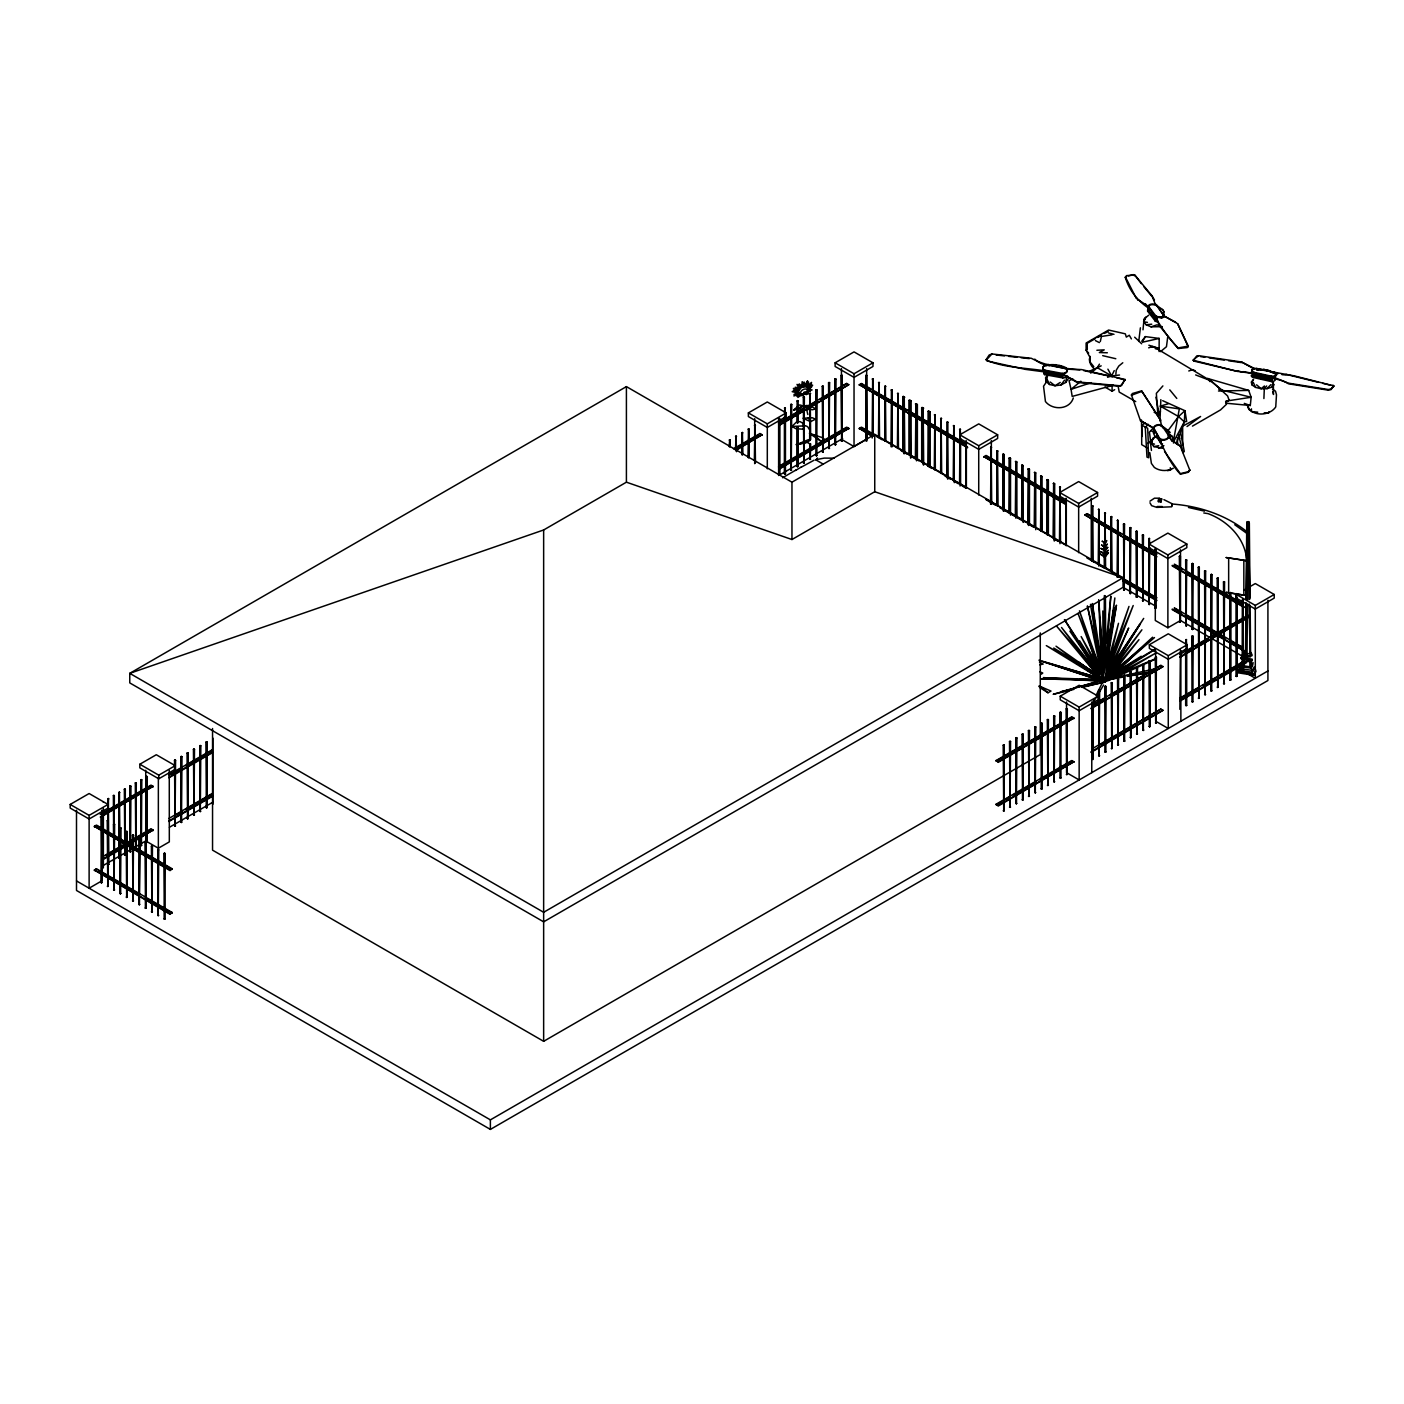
<?xml version="1.0" encoding="UTF-8"?>
<svg xmlns="http://www.w3.org/2000/svg" width="1404" height="1404" viewBox="0 0 1404 1404"><rect width="100%" height="100%" fill="white"/><g stroke="black" fill="none" stroke-linecap="round" stroke-linejoin="round"><path stroke-width="1.5" d="M1105.211 663.776L1105.352 597.262L1103.263 672.183M1247.507 604.071L1246.998 657.37L1252.035 655.686M1247.524 599.719L1247.191 521.955L1248.296 521.586L1249.332 523.095L1250.069 598.876M1247.033 596.612L1247.612 521.639M1103.825 672.147L1104.351 595.559M1104.562 567.111L1103.895 542.313M1246.226 603.492L1245.787 653.369L1244.506 656.265L1246.998 657.37M1246.261 599.157L1247.191 521.955M1250.139 605.37L1250.595 653L1247.384 654.088L1245.524 652.228L1246.015 602.562M1246.05 598.244L1246.787 522.692L1248.402 522.165L1249.858 597.051M1159.95 421.007L1160.862 399.631M1103.649 680.94L1041.013 678.764L1070.954 679.203M1104.685 681.379L1103.369 681.554L1105.65 681.765M1161.143 318.182A4.686 2.369 5.6 0 0 1163.74 315.953L1163.986 311.758L1162.477 309.477L1156.703 305.581L1159.529 308.16M1159.09 351.579L1159.195 338.434L1145.383 336.609L1141.803 341.137M1176.394 443.769L1184.344 421.832L1184.941 410.705L1162.688 400.684M1251.912 372.622A4.686 2.246 3.5 0 0 1253.035 373.429L1237.398 371.376L1193.786 361.039L1193.312 359.915L1198.437 355.668L1241.54 361.986L1254.878 368.69M1193.786 361.039L1193.312 359.915M1193.277 360.547L1196.682 356.037M1198.437 355.668L1196.647 356.686M1237.398 371.376L1193.821 360.407M1253.052 368.339L1241.54 361.986M1242.856 372.271L1237.433 370.744M1250.982 372.973L1242.891 371.639M1275.411 378.413A6.441 3.071 3.5 0 1 1271.884 381.712L1252.789 377.395L1253.07 372.78M1251.473 408.862L1251.297 411.565L1257.773 412.179M1253.737 377.606L1254.053 372.358A4.545 2.176 3.5 0 1 1251.964 369.743A4.545 2.176 3.5 0 1 1256.633 368.427L1274.13 372.148A4.633 2.211 3.5 0 1 1276.236 374.991A4.633 2.211 3.5 0 1 1270.795 376.079L1254.053 372.358M1258.107 370.024L1256.562 369.691L1256.633 368.427M1275.639 374.429A6.441 3.071 3.5 0 0 1275.043 373.639L1268.005 370.024L1256.598 369.059L1294.014 375.816L1333.8 385.872L1331.027 389.61L1328.324 390.172L1288.468 383.801C1277.728 376.834 1264.162 379.466 1254.018 372.99A4.545 2.176 3.5 0 1 1251.736 370.849A4.545 2.176 3.5 0 1 1254.597 369.112M1278.061 373.622L1275.043 373.639L1263.688 369.164M1263.793 377.149L1259.616 375.535M1263.898 398.56L1264.425 385.995L1261.143 388.75L1255.65 387.399L1252.035 384.959L1251.262 382.081L1253.561 379.554M1269.76 379.852L1269.918 377.237L1272.112 377.729A6.441 3.071 3.5 0 0 1274.709 376.781M1270.795 376.079L1288.503 383.169L1328.359 389.54L1331.062 388.961L1333.8 385.872M1271.884 381.712L1272.164 377.097L1263.828 376.518M1274.13 372.148L1274.095 372.78A4.633 2.211 3.5 0 1 1276.183 375.64A4.633 2.211 3.5 0 1 1270.76 376.728L1251.017 372.323M1256.598 384.836L1261.143 388.75L1267.057 388.662L1271.796 387.153L1273.34 381.748L1273.498 394.489L1272.744 391.611M1318.619 382.344L1285.994 374.359M1333.028 385.152L1333.765 386.504M1103.948 680.87L1104.386 681.835L1103.684 680.8M1106.756 653.86L1110.81 596.138L1106.141 643.05M1104.176 681.624L1102.772 681.08L1112.6 665.303L1105.036 681.238M1105.615 676.903L1108.195 645.138L1103.193 678.834M1105.299 680.905L1105.422 681.73M801.351 394.103L796.946 396.454L799.315 393.559L793.365 390.277L798.701 390.137L795.278 387.241L800.28 388.188L799.209 383.924L802.667 386.784L804.088 382.028L805.212 386.275L808.616 382.081L807.247 386.837L811.582 384.064L808.213 388.294L811.652 386.96L807.862 390.259L807.247 386.837L802.667 386.784L800.28 388.188L798.332 392.102L793.98 394.471L799.315 393.559L801.351 394.103L801.193 395.7L806.282 392.207L810.266 391.312L807.862 390.259L806.352 394.629L803.895 393.611M1046.12 381.59L1048.016 374.131L1045.559 377.799L1046.12 381.59L1049.578 384.503L1055.001 385.749L1060.915 384.994L1065.759 382.432L1068.216 378.764M1154.527 318.585L1154.772 316.005L1155.404 316.813L1148.648 311.495L1148.858 308.389C1137.749 300.772 1129.641 291.207 1125.324 277.536L1126.745 275.605L1134.783 275.061L1151.929 295.735L1155.492 304.65M1126.745 275.605L1125.324 277.536M1128.325 275.974L1133.326 274.587M1141.329 283.626L1134.783 275.061M1136.257 298.315L1125.376 276.904M1137.924 300.175L1136.327 297.701M1138.749 341.435L1140.399 327.799M1142.996 329.817L1143.944 320.147L1145.682 317.146M1145.383 304.457L1137.977 299.543M1163.74 315.953L1157.142 305.493A4.633 2.334 5.6 0 0 1151.333 304.106A4.633 2.334 5.6 0 0 1148.753 306.721C1157.563 320.849 1165.706 335.661 1178.167 347.911L1188.258 346.121L1177.64 323.71L1164.478 316.251L1155.562 304.019M1154.474 299.947L1151.929 295.735M1150.473 313.724L1147.998 306.598L1147.559 311.126L1155.404 321.218A4.686 2.369 5.6 0 0 1157.001 321.867M1155.018 320.726L1155.527 315.567L1148.753 306.721M1155.404 321.218L1155.861 316.707M1157.142 305.493L1157.071 306.107A4.633 2.334 5.6 0 0 1151.28 304.738A4.633 2.334 5.6 0 0 1148.7 307.353L1145.436 303.843M1188.258 346.121L1187.328 347.578L1178.096 348.543L1159.125 325.412L1156.685 317.778M1162.477 309.477L1163.986 311.758M1175.622 322.148L1164.478 316.251M1167.707 337.048L1166.461 346.718L1160.546 351.632M1177.64 323.71L1188.205 346.753M1115.864 374.078L1116.25 370.2L1118.777 366.058L1122.796 362.758M1154.141 412.232L1157.809 414.355L1156.352 393.348L1162.898 385.907M1225.657 403.176L1250.297 405.51L1251.139 397.262L1248.7 390.4L1207.668 378.466L1210.072 381.66M1105.071 681.607L1106.44 680.958M1107.107 665.443L1114.864 597.928L1106.843 654.106M1107.072 660.617L1107.896 654.282M1108.458 650.052L1109.002 645.822M1109.564 641.593L1110.108 637.363M1110.669 633.151L1113.986 607.792L1108.107 643.558M1172.112 504.001L1171.901 505.633L1172.112 504.001C1199.332 506.124 1226.341 514.935 1247.7 532.327M1252.035 384.959L1252.737 380.133M1079.5 679.325L1100.894 679.641L1043.365 677.658L1103.369 681.203M1106.721 666.496L1116.461 605.142L1105.632 664.215M816.022 460.003L817.444 458.02M1106.37 654.071L1107.054 649.859M1065.759 382.432L1066.689 376.956M1101.912 681.677L1102.789 682.063M1154.895 436.609L1152.193 439.627L1151.473 443.366L1153.79 446.56L1162.459 448.297M1173.446 443.05L1174.165 439.294L1171.849 436.1L1168.128 434.24M1173.516 440.645L1179.307 408.897L1160.318 406.125L1168.128 403.808M1100.297 341.576L1101.438 336.469L1111.986 334.819M1106.247 674.85L1118.497 623.306L1106.615 666.619M1090.153 356.353L1089.364 359.301A8.354 4.826 60 0 0 1095.26 369.515M1090.136 357.213L1090.136 362.109L1093.804 366.672M1268.988 411.723L1268.549 413.232L1264.232 412.811M1160.424 411.249L1159.3 415.163L1155.948 397.227M1153.105 437.995L1151.473 443.366L1154.509 444.138M1106.984 673.639L1128.991 606.423L1107.423 666.742M1247.349 532.397L1246.682 534.362L1247.349 532.169M1107.212 673.604L1133.204 605.528L1111.055 658.827M1247.278 522.341L1246.928 523.271L1248.718 523.552L1248.84 521.832M1105.632 680.642L1104.193 680.273M1113.53 663.881L1128.676 628.009L1108.353 671.498M1158.37 500.105L1159.107 498.525L1161.687 498.911L1160.95 502.035L1158.37 501.632L1158.37 500.105L1160.95 500.508L1161.687 498.911M1158.37 501.632L1159.107 500.035M1172.182 505.545L1171.603 506.809L1156.843 507.388L1151.613 505.668L1149.964 502.772M1241.031 657.423L1252.122 659.143L1252.122 660.319L1241.031 658.599L1243.997 651.017L1172.252 609.652M1243.997 652.193L1241.031 658.599L1252.122 660.319M1255.825 671.516L1254.07 675.306L1237.661 672.762L1242.049 661.846L1242.049 663.285M1237.661 672.762L1240.294 667.076M1243.611 661.582L1240.364 670.428L1252.508 672.305L1254.141 668.795M1253.228 662.758L1251.631 666.163L1251.631 661.108M1252.824 664.812L1251.262 668.181L1252.508 672.305M1254.141 666.953L1252.508 670.463L1240.364 668.585L1242.522 666.83L1251.262 668.181L1251.262 660.722M1254.07 675.306L1255.825 670.077M1107.581 377.272L1111.635 375.939L1114.232 370.621M1096.226 695.138L1103.544 680.308M1073.305 397.981C1069.672 409.863 1052.544 410.6 1045.436 401.526L1043.541 386.24L1046.664 381.607M1174.113 440.751L1184.344 421.832L1186.661 421.463L1184.941 410.705L1178.518 416.549L1167.04 431.993M1047.384 372.464L1046.612 373.833L1046.366 371.551M1142.347 341.944L1145.383 336.609M1103.597 685.047L1092.996 702.772L1092.839 759.599L1093.365 700.298M793.734 409.95L799.367 404.984L801.157 405.194L801.456 407.476L800.157 408.845L793.734 409.95L802.263 406.335M1090.697 373.078L1097.261 367.655L1099.437 364.145M1105.457 681.607L1104.72 681.151M1115.531 663.32L1139.925 624.324L1108.16 671.674M1110.687 671.042L1143.698 618.392L1106.826 673.446M791.926 426.465L796.682 421.797L800.104 421.639L802.842 423.218L803.878 427.518L802.456 429.168L795.752 428.641L791.926 426.465L804.562 425.886M986.222 359.512L986.959 360.407C1015.987 372.306 1050.28 364.97 1076.921 381.853L1119.637 385.749L1121.41 385.047L1125.043 379.466L1081.606 369.585C1064.32 368.883 1046.682 366.321 1031.343 358.301L991.908 353.966L989.153 355.036L986.222 359.512L987.012 360.951L1025.411 369.375L1058.809 373.815M1055.685 373.973L1061.898 375.114L1061.126 376.483L1060.88 374.201L1064.092 374.78L1076.991 382.414L1119.69 386.293L1121.463 385.609L1125.043 379.466M986.292 360.056L991.908 353.966M1107.089 554.106L1108.458 552.72L1104.93 557.283M1105.738 542.137L1106.773 540.575L1105.123 543.015M1105.422 679.922L1141.926 629.799L1106.861 675.078M810.003 436.381L811.319 434.591L813.425 434.661L821.393 441.558L824.218 440.961L824.815 439.61L822.656 437.75L809.424 433.362L821.393 441.558M1060.915 384.994L1064.513 380.186M1106.071 545.717L1105.299 547.384M1104.93 550.947L1106.51 548.841M1106.931 551.842L1105.615 554.668M1113.688 671.919L1138.977 639.662L1110.862 672.797M1141.68 391.435L1131.448 395.279L1132.308 393.541L1141.61 390.874L1160.546 420.129L1141.61 390.874M1164.548 451.491L1180.29 473.657L1188.381 471.674L1189.82 469.849L1188.468 472.235L1180.378 474.219C1166.355 459.073 1162.652 444.138 1153.246 427.693L1140.557 420.621L1153.333 428.255L1154.825 432.502L1154.281 431.607M1104.439 681.572L1102.631 681.537M1264.495 388.697L1266.689 385.96M1143.944 320.147L1145.488 318.287L1143.646 321.832L1146.155 324.745L1151.017 326.834L1162.336 326.676M1271.796 387.153L1274.095 384.626M1267.057 388.662L1270.883 384.626M801.157 467.216L814.109 460.196M1107.493 680.975L1152.631 637.205L1109.16 676.798M1226.534 404.212L1220.532 409.915L1192.47 426.114M808.406 409.196L806.896 410.582L807.844 414.513M1152.193 439.627L1154.562 437.434M1148.437 424.359L1145.26 427.272L1146.98 457.107L1148.665 457.774L1148.033 443.278L1150.596 441.365L1148.033 443.278M1180.22 430.449L1184.292 451.474L1183.028 452.632L1178.465 434.52M1149.964 501.175L1154.457 498.192L1159.511 498.192M795.577 470.445L801.508 466.865M1080.869 381.204L1071.041 389.329L1072.182 396.419L1113.425 385.258M1106.036 677.325L1154.492 637.556L1112.003 674.675L1154.702 649.315M1148.7 315.18L1144.172 318.866L1143.646 321.832L1147.437 322.358M808.177 409.371L811.67 406.598L815.899 408.95L812.091 409.792L803.702 406.177L806.879 405.44L811.67 406.598M1250.35 651.86L1252.035 654.562L1250.122 656.001L1244.506 655.141L1244.102 653.334L1245.524 652.228M1041.312 674.183L1042.786 673.042L1039.89 671.814M1247.823 522.586L1248.946 522.218M1244.102 653.334L1246.015 651.895L1246.015 653.018M1225.85 402.474L1229.062 400.052L1227.587 395.946L1211.792 381.484L1155.211 347.701L1152.684 346.49L1148.665 347.823M1187.029 426.535L1200.595 416.497L1183.361 425.798M1106.054 680.484L1141.241 656.23L1106.949 677.693M1107.423 679.554L1154.825 649.525M1060.231 382.45L1055.001 385.749L1050.21 382.011M1103.298 681.361L1104 680.729M1114.864 677.184L1155.668 653.176L1110.213 677.904M626.412 386.609L129.765 673.341L129.765 682.906L543.646 921.849L1123.06 587.328L1123.06 577.764L874.745 434.398L791.961 482.186L626.412 386.609L626.412 482.186L543.646 529.975L129.765 673.341L543.646 912.284L1123.06 577.764L874.745 491.733L791.961 539.522L626.412 482.186M70.2 804.439L89.119 793.523L108.038 804.439L89.119 815.373L70.2 804.439L70.2 808.09L89.119 819.006L108.038 808.09M139.838 764.232L156.3 754.738L175.219 765.654L175.219 769.304L158.757 778.799L139.838 767.883L139.838 764.232L158.757 775.166L175.219 765.654M748.367 412.899L767.304 401.983L786.222 412.899L786.222 416.549L767.304 427.465L748.367 416.549L748.367 412.899L767.304 423.832L786.222 412.899M835.117 362.811L854.036 351.895L872.972 362.811L872.972 366.462L854.036 377.378L835.117 366.462L835.117 362.811L854.036 373.745L872.972 362.811M102.843 801.666L103.369 801.982M107.88 820.62L108.336 798.507L108.863 864.355L107.88 864.32L108.863 864.355M113.373 795.594L114.356 795.647L113.9 861.459L113.373 795.594L114.356 795.647M118.849 857.984L119.831 858.019L118.849 857.984L119.322 792.172L120.393 893.804L120.919 827.956L119.866 827.956L120.919 827.956M124.342 789.259L125.325 789.311L124.868 855.124L124.342 789.259L125.325 789.311M129.835 786.1L130.818 786.135L130.361 851.947L129.835 786.1L130.818 786.135M135.31 782.923L136.293 782.976L135.837 848.788L135.31 782.923L136.293 782.976M140.804 779.764L141.786 779.799L141.33 845.612L140.804 779.764L141.786 779.799M146.297 776.587L147.28 776.64L146.823 842.453L146.297 776.587L147.28 776.64M174.517 760.301L175.57 760.301L175.044 826.149L174.517 760.301L175.57 760.301M180.835 756.651L181.888 756.651L181.362 822.498L180.835 756.651L181.888 756.651M187.136 753.018L188.189 753.018L187.662 818.865L187.136 753.018L188.189 753.018M193.436 749.367L194.489 749.367L193.963 815.215L193.436 749.367L194.489 749.367M199.754 745.735L200.807 745.735L200.281 811.582L199.754 745.735L200.807 745.735M206.055 742.084L207.108 742.084L206.581 807.932L206.055 742.084L207.108 742.084M212.899 804.299L212.899 738.135M729.185 446.612L729.711 439.75L730.238 446.612M735.503 449.526L736.029 436.117L736.556 451.719M741.803 454.633L742.33 432.467L742.856 454.633M748.104 457.546L748.63 428.834L749.157 457.546M754.422 460.459L754.948 425.184L755.475 462.636M784.397 412.548L784.924 407.88L785.45 412.548M790.715 404.545L791.751 404.545L791.224 470.393L790.715 404.545L791.751 404.545M797.016 422.744L797.542 400.596L798.069 422.744M803.316 397.262L804.369 397.262L803.843 463.109L803.316 397.262L804.369 397.262M809.634 439.505L810.161 393.313L810.687 439.505M815.935 389.979L816.988 389.979L816.461 455.826L815.935 389.979L816.988 389.979M822.235 386.328L823.288 386.328L822.762 452.193L822.235 386.328L823.288 386.328M828.553 382.695L829.606 382.695L829.08 448.543L828.553 382.695L829.606 382.695M834.853 379.045L835.906 379.045L835.38 444.91L834.853 379.045L835.906 379.045M841.171 375.412L842.224 375.412L841.698 441.26L841.171 375.412L842.224 375.412M108.863 798.806L107.88 798.771M119.831 792.47L118.849 792.435M730.238 440.066L729.185 440.066M736.556 436.416L735.503 436.416M742.856 432.783L741.803 432.783M749.157 429.133L748.104 429.133M755.475 425.5L754.422 425.5M785.45 408.178L784.397 408.178M798.069 400.895L797.016 400.895M810.687 393.611L809.634 393.611M100.193 814.443L151 785.117L153.089 786.328L100.421 817.339M168.691 774.885L212.215 749.771M733.45 448.824L759.933 433.538L762.039 434.749L735.556 450.649M778.571 422.779L846.682 383.45L848.788 384.661L778.781 425.693M102.071 813.951L151 785.713L153.089 786.924M170.586 774.411L181.941 767.848M185.714 765.671L212.215 750.368M735.345 448.35L758.037 435.24M778.571 423.394L803.158 409.196M806.949 407.002L816.408 401.544M820.199 399.35L846.682 383.45M100.421 816.742L153.089 786.328M168.901 777.202L212.425 752.07M735.556 450.052L762.039 434.749M778.781 425.096L848.788 384.661M168.901 777.798L212.425 752.684M865.864 440.961L866.391 375.114L866.917 440.961M102.001 817.04L100.948 817.04L101.474 882.888L102.001 817.04L101.474 882.888M866.917 375.412L865.864 375.412M94.384 826.289L96.472 825.078L172.165 868.778L170.059 870.603L94.384 826.289L170.059 869.989L172.165 868.778M967.584 447.788L859.301 384.661L861.407 383.45L965.899 443.787M94.384 826.903L96.472 825.692L143.787 853M859.301 385.275L861.407 384.064L870.866 389.522M107.248 820.673L108.301 820.673L107.248 820.673L107.775 886.521L108.336 798.507M872.182 438.048L872.709 378.747L873.235 435.854M873.235 379.045L872.182 379.045M113.566 824.323L114.619 824.323L114.093 890.171L113.566 824.323L114.619 824.323M878.483 437.311L879.009 382.397L879.536 437.311M879.536 382.695L878.483 382.695M884.783 440.961L885.31 386.03L885.836 440.961M885.836 386.328L884.783 386.328M126.184 831.607L127.237 831.607L126.711 897.454L126.184 831.607L127.237 831.607M891.101 446.788L891.628 389.68L892.154 446.788M892.154 389.979L891.101 389.979M132.485 835.24L133.538 835.24L133.011 901.087L132.485 835.24L133.538 835.24M897.402 448.245L897.928 393.313L898.455 448.245M898.455 393.611L897.402 393.611M103.966 855.966L151 828.799L153.089 830.027L130.519 843.664M168.691 818.585L212.215 793.471M778.571 466.479L846.682 427.149L848.788 428.36L778.781 469.392M105.844 855.475L130.291 841.365M134.064 839.188L151 829.413L153.089 830.624M176.255 814.829L181.941 811.547M185.714 809.371L212.215 794.067M778.571 467.093L822.095 441.962M825.868 439.785L846.682 427.764L848.788 428.975M902.772 451.333L903.298 396.419L903.825 453.527M102.299 859.353L153.089 830.027M168.901 820.901L212.425 795.77M778.781 468.796L848.788 428.36M903.825 396.718L902.772 396.718M102.299 859.95L126.764 845.84M168.901 821.498L212.425 796.384M903.72 451.877L904.246 396.963L904.773 451.877M139.838 838.89L138.785 838.89L139.312 904.738L139.838 838.89L139.312 904.738M904.773 397.262L903.72 397.262M94.384 869.989L96.472 868.778L172.165 912.477L170.059 914.302L94.384 869.989L170.059 913.688L172.165 912.477M872.551 436.626L859.301 428.36L861.407 427.149L965.899 487.486M94.384 870.603L96.472 868.778M103.054 865.584L146.683 840.399M169.428 827.272L213.057 802.088M780.08 474.71L842.663 438.575M859.301 428.975L861.407 427.764L870.866 433.222M909.072 400.351L910.125 400.351L909.072 400.351L909.072 454.984M145.103 842.523L146.156 842.523L145.63 908.37L145.103 842.523L146.156 842.523M910.02 455.528L910.547 400.596L911.073 457.704M113.373 861.143L114.356 861.196M124.342 854.808L125.325 854.861M129.835 851.649L130.818 851.684M140.804 845.313L141.786 845.348M146.297 842.137L147.28 842.172M174.517 825.85L175.57 825.85M180.835 822.2L181.888 822.2M187.136 818.567L188.189 818.567M193.436 814.917L194.489 814.917M199.754 811.284L200.807 811.284M206.055 807.633L207.108 807.633M784.397 416.918L784.397 473.727L785.45 473.727L785.45 416.918M790.715 470.094L791.751 470.094M797.016 427.114L797.016 466.444L798.069 466.444L798.069 427.114M803.316 462.811L804.369 462.811M798.964 443.629L808.002 439.838L810.266 439.505L809.827 440.505C804.246 444.805 783.309 446.209 807.318 442.4L809.704 443.822C810.161 464.145 810.126 464.338 810.687 443.875M815.935 455.528L816.988 455.528M822.235 451.877L823.288 451.877M828.553 448.245L829.606 448.245M834.853 444.594L835.906 444.594M841.171 440.961L842.224 440.961M911.073 400.895L910.02 400.895M103.369 867.532L102.387 867.479L103.369 867.532L103.369 808.528M784.397 473.727L785.45 473.727M797.016 466.444L798.069 466.444M809.634 459.161L810.687 459.161M915.39 458.617L915.917 403.703L916.443 460.81M916.443 404.001L915.39 404.001M151.404 846.173L152.457 846.173L151.93 912.021L151.404 846.173L152.457 846.173M917.374 404.545L916.321 404.545L917.374 404.545L917.374 459.161M145.735 770.252L145.735 840.943L158.354 848.227L169.322 841.891L169.27 770.498M841.435 439.294L854.036 446.577L866.654 439.294L866.654 368.603M921.691 407.634L922.744 407.634L921.691 407.634L921.691 462.267M100.948 882.589L102.001 882.589M157.722 849.806L158.757 849.806L158.248 915.654L157.722 849.806L158.757 849.806M922.639 462.811L923.165 407.88L923.692 464.987M923.692 408.178L922.639 408.178M928.009 465.9L928.535 410.986L928.939 466.444M929.062 411.284L928.009 411.284M107.248 886.222L108.301 886.222M164.022 853.457L165.075 853.457L164.549 919.304L164.022 853.457L165.075 853.457M929.992 411.828L928.939 411.828L929.992 411.828L929.992 466.444M934.309 469.55L934.836 414.619L935.362 469.55M935.362 414.917L934.309 414.917M113.566 889.873L114.619 889.873M940.61 473.183L941.136 418.269L941.663 473.183M941.663 418.567L940.61 418.567M119.866 893.506L120.919 893.506M934.994 428.36L937.082 427.764M946.928 476.833L947.454 421.902L947.981 479.01M947.981 422.2L946.928 422.2M126.184 897.156L127.237 897.156M1086.907 343.471L1087.293 349.017L1086.907 343.471L1095.611 338.452M1100.841 335.416L1097.366 337.434L1101.227 335.644M1104.334 333.415L1108.212 331.625M953.228 480.466L953.755 425.552L954.281 482.66M954.281 425.851L953.228 425.851M132.485 900.789L133.538 900.789M959.546 484.117L960.073 429.185L960.582 433.854M960.582 429.484L959.546 429.484M138.785 904.439L139.838 904.439M959.809 434.801L978.728 423.885L997.647 434.801L997.647 438.452L978.728 449.368L959.809 438.452L959.809 434.801L978.728 445.735L997.647 434.801M145.103 908.072L146.156 908.072M151.404 911.722L152.457 911.722M157.722 915.355L158.757 915.355M164.022 919.006L165.075 919.006M990.557 504.212L991.084 447.086L991.61 504.212M991.61 447.402L990.557 447.402M1065.618 504.387L983.976 456.651L986.082 455.44L1065.829 501.474M983.976 457.265L986.082 456.037L1065.829 502.088M996.858 505.668L997.384 450.737L997.911 505.668M997.911 451.035L996.858 451.035M1002.702 509.038L1003.228 454.106L1004.211 454.685L1004.211 509.301M1104.913 387.03L1112.091 391.19L1114.671 389.698M1004.211 454.685L1002.702 454.422M1009.02 512.688L1009.546 457.757L1010.529 458.318L1010.529 515.128M1009.476 458.318L1010.002 513.25M1010.529 458.318L1009.02 458.055M1015.32 516.321L1015.847 461.389L1016.829 461.969L1016.829 516.584M1015.776 461.969L1016.373 516.321M1016.829 461.969L1015.32 461.705M1021.638 519.971L1022.147 465.04L1023.13 465.601L1023.13 522.411M1022.094 465.601L1022.621 520.533M1023.13 465.601L1021.638 465.338M1027.939 523.604L1028.465 468.673L1029.448 469.252L1029.448 523.867M1029.448 469.252L1027.939 468.989M1034.239 527.237L1034.766 472.323L1035.748 472.885L1035.748 529.694M1034.766 472.323L1035.222 527.816M1035.748 472.885L1034.239 472.621M1040.557 530.887L1041.084 475.956L1042.066 476.535L1042.066 531.151M1041.013 476.535L1041.54 531.449M1042.066 476.535L1040.557 476.272M1046.857 534.52L1047.384 479.606L1048.367 480.168L1048.367 534.801M1147.331 447.911L1141.698 444.664L1141.698 425.166L1145.383 423.025M1047.91 479.905L1047.314 534.801L1047.384 479.606M1048.367 480.168L1046.857 479.905M1053.158 538.171L1053.684 483.239L1054.667 483.818L1054.667 540.628M1054.667 483.818L1053.158 483.555M1059.476 541.804L1060.002 486.89L1060.529 541.804M1060.529 487.188L1059.476 487.188M1059.739 492.506L1078.658 481.572L1097.577 492.506L1097.577 496.138L1078.658 507.072L1059.739 496.138L1059.739 492.506L1078.658 503.422L1097.577 492.506M1091.943 560.547L1092.47 505.633L1092.996 560.547M1092.996 505.931L1091.943 505.931M1156.738 557.002L1084.836 514.882L1086.942 513.671L1156.949 554.089M1098.244 564.197L1098.77 509.266L1099.297 564.197M1099.297 509.564L1098.244 509.564M1104.544 567.83L1105.071 512.916L1105.597 567.83M1105.597 513.215L1104.544 513.215M1110.862 571.481L1111.389 516.549L1111.915 571.481M1111.915 516.847L1110.862 516.847M1117.163 577.307L1117.689 520.2L1118.216 577.307M1118.216 520.498L1117.163 520.498M1123.481 524.131L1124.534 524.131L1124.007 589.996L1123.481 524.131L1124.534 524.131M1129.781 527.781L1130.834 527.781L1130.308 593.629L1129.781 527.781L1130.834 527.781M1136.082 531.414L1137.135 531.414L1136.608 597.279L1136.082 531.414L1137.135 531.414M1142.4 535.064L1143.453 535.064L1142.926 600.912L1142.4 535.064L1143.453 535.064M1149.753 547.437L1149.227 604.562L1149.227 538.399L1149.753 543.067M1149.753 538.697L1148.7 538.697M1148.963 544.015L1167.882 533.099L1186.819 544.015L1186.819 547.665L1167.882 558.581L1148.963 547.665L1148.963 544.015L1167.882 554.931L1186.819 544.015M1179.342 556.388L1180.395 556.388L1179.869 622.253L1179.342 556.388L1180.395 556.388M1123.481 589.68L1124.534 589.68M1185.66 560.038L1186.713 560.038L1186.187 625.886L1185.66 560.038L1186.713 560.038M1129.781 593.33L1130.834 593.33M1191.961 563.671L1193.014 563.671L1192.487 629.536L1191.961 563.671L1193.014 563.671M1136.082 596.963L1137.135 596.963M1198.261 567.321L1199.314 567.321L1198.788 698.42L1198.261 567.321L1199.314 567.321M1142.4 600.614L1143.453 600.614M1204.579 570.954L1205.632 570.954L1205.106 694.769L1204.579 570.954L1205.632 570.954M1148.7 604.246L1149.753 604.246M1210.88 574.605L1211.933 574.605L1211.406 691.137L1210.88 574.605L1211.933 574.605M1155.018 548.894L1155.018 607.897L1156.071 607.897L1156.071 548.894M1156.071 607.897L1155.018 607.897M1217.198 578.237L1218.251 578.237L1217.724 687.486L1217.198 578.237L1218.251 578.237M1223.498 581.888L1224.551 581.888L1224.025 683.853L1223.498 581.888L1224.551 581.888M1155.545 548.595L1155.281 620.48L1167.882 627.763L1180.501 620.48L1180.501 549.806M1179.342 621.937L1180.395 621.937M1060.231 696.173L1079.149 685.257L1098.086 696.173L1098.086 699.824L1079.149 710.74L1060.231 699.824L1060.231 696.173L1079.149 707.107L1098.086 696.173M1149.332 644.734L1168.268 633.801L1187.187 644.734L1187.187 648.367L1168.268 659.301L1149.332 648.367L1149.332 644.734L1168.268 655.65L1187.187 644.734M1243.944 590.119L1255.299 583.555L1274.218 594.489L1274.218 598.122L1255.299 609.055L1236.38 598.122L1236.38 594.489L1255.299 605.405L1274.218 594.489M1185.66 625.587L1186.713 625.587M1191.961 629.22L1193.014 629.22M1003.211 745.191L1004.264 745.191L1003.737 811.038L1003.211 745.191L1004.264 745.191M1009.511 741.54L1010.564 741.54L1010.038 807.388L1009.511 741.54L1010.564 741.54M1015.812 737.907L1016.865 737.907L1016.338 803.755L1015.812 737.907L1016.865 737.907M1022.13 734.257L1023.183 734.257L1022.656 800.104L1022.13 734.257L1023.183 734.257M1028.43 730.624L1029.483 730.624L1028.956 796.472L1028.43 730.624L1029.483 730.624M1034.748 726.974L1035.783 726.974L1035.274 792.821L1034.748 726.974L1035.783 726.974M1041.048 723.341L1042.101 723.341L1041.575 789.188L1041.048 723.341L1042.101 723.341M1047.349 719.69L1048.402 719.69L1047.875 785.538L1047.349 719.69L1048.402 719.69M1053.667 716.058L1054.72 716.058L1054.193 781.905L1053.667 716.058L1054.72 716.058M1059.967 712.407L1061.02 712.407L1060.494 778.255L1059.967 712.407L1061.02 712.407M1066.285 708.774L1067.321 708.774L1066.812 774.622L1066.285 708.774L1067.321 708.774M1098.612 690.101L1099.665 690.101L1099.139 755.949L1098.612 690.101L1099.665 690.101M1104.93 686.451L1105.983 686.451L1105.457 752.316L1104.93 686.451L1105.983 686.451M1111.231 682.818L1112.284 682.818L1111.757 748.665L1111.231 682.818L1112.284 682.818M1117.531 679.167L1118.584 679.167L1118.058 745.033L1117.531 679.167L1118.584 679.167M1123.849 675.535L1124.902 675.535L1124.376 741.382L1123.849 675.535L1124.902 675.535M1130.15 671.884L1131.203 671.884L1130.676 737.749L1130.15 671.884L1131.203 671.884M1136.468 668.251L1137.521 668.251L1136.994 734.099L1136.468 668.251L1137.521 668.251M1142.768 664.601L1143.821 664.601L1143.295 730.466L1142.768 664.601L1143.821 664.601M1149.069 660.968L1150.122 660.968L1149.595 726.816L1149.069 660.968L1150.122 660.968M1155.387 657.318L1156.44 657.318L1155.913 723.183L1155.387 657.318L1156.44 657.318M1185.66 644.225L1186.187 639.54L1186.713 644.225M1191.961 636.205L1193.014 636.205L1192.487 702.053L1191.961 636.205L1193.014 636.205M1205.106 628.623L1205.632 628.922M1242.944 606.774L1243.47 672.621M1186.713 639.855L1185.66 639.855M996.103 760.512L1071.796 716.812L1073.902 718.023L998.209 762.337L996.103 760.512L998.209 761.723L1073.902 718.023M1092.786 704.703L1160.897 665.373L1163.003 666.584L1091.101 708.704M1179.816 654.439L1247.945 615.11M996.103 761.108L1020.708 746.91M1024.499 744.734L1052.877 728.343M1056.65 726.166L1064.232 721.796M1068.005 719.603L1071.796 717.426L1073.902 718.637M1094.681 704.211L1106.036 697.648M1109.809 695.471L1160.897 665.373M1187.38 650.684L1191.171 648.49M1194.962 646.314L1208.195 638.662M1211.985 636.486L1244.155 617.9M1091.101 708.09L1163.003 666.584M1180.027 656.756L1250.034 616.338L1180.027 657.353M212.548 728.518L212.548 850.157L543.646 1041.312L1040.276 754.58L1040.276 632.941M996.103 804.211L1071.796 760.512L1073.902 761.723L998.209 806.036L996.103 804.211L998.209 805.422L1073.902 761.723M1092.786 748.402L1160.897 709.073L1163.003 710.284L1091.101 752.404M1179.816 698.139L1244.155 661.003M996.103 804.808L1001.789 801.544M1005.562 799.35L1009.353 797.174M1013.144 794.98L1020.708 790.61M1024.499 788.434L1035.836 781.87M1039.627 779.694L1071.796 761.108L1073.902 762.337M1100.35 744.629L1160.897 709.073M1179.816 698.753L1198.735 687.82M1202.526 685.643L1215.776 677.992M1219.549 675.815L1244.155 661.6M1091.101 751.789L1163.003 710.284M1180.027 700.456L1248.156 661.126M1180.027 701.052L1246.261 662.828M1003.211 810.74L1004.264 810.74M1009.511 807.089L1010.564 807.089M1015.812 803.457L1016.865 803.457M1022.13 799.806L1023.183 799.806M1028.43 796.173L1029.483 796.173M1034.748 792.523L1035.783 792.523M1041.048 788.89L1042.101 788.89M1047.349 785.24L1048.402 785.24M1053.667 781.607L1054.72 781.607M1059.967 777.956L1061.02 777.956M1066.285 774.324L1067.321 774.324M1098.612 755.65L1099.665 755.65M1104.93 752L1105.983 752M1111.231 748.367L1112.284 748.367M1117.531 744.717L1118.584 744.717M1123.849 741.084L1124.902 741.084M1130.15 737.433L1131.203 737.433M1136.468 733.801L1137.521 733.801M1142.768 730.15L1143.821 730.15M1149.069 726.517L1150.122 726.517M1155.387 722.867L1156.44 722.867M1185.66 648.595L1185.66 705.405L1186.713 705.405L1186.713 648.595M1191.961 701.754L1193.014 701.754M1198.261 698.121L1199.314 698.121M1204.579 694.471L1205.632 694.471M1210.88 690.838L1211.933 690.838M1217.198 687.188L1218.251 687.188M1223.498 683.555L1224.551 683.555M1229.799 594.261L1229.799 679.905L1230.852 679.905L1230.852 594.261M1236.117 593.541L1236.117 676.272L1237.17 676.272L1237.17 597.911M1179.869 709.336L1180.395 650.052M1185.66 705.405L1186.713 705.405M1229.799 679.905L1230.852 679.905M1236.117 676.272L1237.17 676.272M76.5 880.922L490.382 1119.865L1267.917 670.954M76.5 810.231L76.5 890.469L490.382 1129.413L1267.917 680.519L1267.917 600.263M782.572 477.729L796.086 469.971M1225.604 401.913L1229.062 400.052M1158.528 448.367L1163.898 445.647M1089.732 371.13L1101.175 365.847M1072.814 378.94L1069.058 380.677L1071.041 389.329L1091.329 382.625M1108.563 680.536L1156.369 658.722M1173.305 468.234C1167.408 471.463 1159.897 471.323 1154.334 467.444L1151.403 463.425L1149.806 452.667M1109.844 678.044L1156.212 658.406M810.547 421.691L815.496 419.129L812.196 417.725L803.053 418.252L810.547 421.691L808.3 417.918M1151.017 326.834L1156.966 324.833L1160.546 326.061M1188.767 370.972L1192.786 369.638L1195.313 370.849M1098.314 681.431L1053.176 694.313L1074.06 689.329M1103.983 680.361L1105.229 680.396M1102.193 680.273L1060.546 691.891L1073.376 688.995M1082.414 687.328L1103.298 682.344L1081.922 687.047M1142.663 342.172L1159.195 338.434M1106.019 679.518L1155.176 668.831M1039.609 687.433L1047.981 692.769L1050.999 691.066L1039.013 685.959M1103.983 680.536L1116.636 678.15M1127.201 676.149L1152.508 671.393M1102.842 681.431L1103.948 681.309M1167.444 470.656L1170.638 470.077L1170.287 467.69M1153.79 446.56L1158.704 445.717M1106.036 680.027L1123.112 677.097M1127.377 676.359L1148.718 672.692M1225.867 401.123L1251.139 397.262L1218.812 389.364M1097.261 367.655L1111.635 375.939L1119.514 375.026M1146.155 324.745L1151.736 324.201M1155.369 348.789L1159.23 348.455L1148.876 345.226M1067.514 375.903A4.686 3.019 -6.4 0 1 1062.775 377.922L1044.541 374.605L1044.102 370.586L1050.982 373.85L1062.337 373.92A4.545 2.913 -6.4 0 0 1066.671 372.271A4.545 2.913 -6.4 0 0 1066.619 369.147M1043.611 370.13A6.441 4.142 -6.4 0 0 1044.155 371.147L1051.052 374.394L1062.389 374.482A4.686 3.019 -6.4 0 0 1064.302 374.236M1218.496 391.014L1248.7 390.4M1102.86 680.993L1103.491 681.431M1096.875 350.263L1104.211 349.859L1099.35 352.544L1107.352 352.773M1039.802 664.829L1043.154 664.074L1039.434 662.021M1048.612 364.549L1048.683 365.093A4.633 2.966 -6.4 0 0 1043.172 367.146A4.633 2.966 -6.4 0 0 1045.085 370.779L1045.032 370.217A4.633 2.966 -6.4 0 1 1043.119 366.602A4.633 2.966 -6.4 0 1 1048.612 364.549C1082.186 373.604 1057.861 361.793 1047.366 365.303A6.441 4.142 -6.4 0 0 1045.892 365.97M1034.783 359.126C1039.592 364.25 1049.508 366.9 1055.597 364.619M1264.249 379.062L1262.617 379.08A3.177 1.527 3.5 0 1 1260.108 378.045M1157.247 506.528L1162.301 506.546M1067.233 370.024A4.686 3.019 -6.4 0 0 1066.18 369.059L1079.869 369.919M834.081 458.178L824.236 458.108L815.636 459.74L822.937 463.952M1256.562 369.691L1263.635 369.814M1113.986 334.327L1108.633 332.994M1039.118 686.644L1040.978 686.714L1047.981 692.769M1281.975 374.64L1285.941 375.008M996.12 354.984L1004.422 355.896M1008.581 356.353L1016.882 357.265M1021.041 357.722L1029.343 358.617M1200.56 356.616L1204.86 357.248M1209.177 357.88L1224.253 360.091M1228.57 360.723L1241.505 362.618M1203.79 512.969L1208.089 513.636A53.194 41.962 24.9 0 1 1246.454 558.178M1237.661 671.323L1254.07 673.867M1045.032 370.217L1062.266 373.376A4.545 2.913 -6.4 0 0 1067.04 371.095A4.545 2.913 -6.4 0 0 1065.109 367.778M1044.418 373.429L1062.652 376.746M1047.366 365.303L1049.543 365.742M1171.884 441.014L1173.762 441.418L1172.147 439.592L1174.165 439.294L1170.462 434.889M1083.712 370.586L1112.354 376.763M1116.443 377.641L1125.095 380.01M1270.515 378.904L1256.106 375.658L1255.351 376.605L1255.509 373.973L1253.983 373.639L1259.581 376.167M1253.825 376.254L1271.954 380.361M1188.468 507.476L1204.474 511.126M1102.702 355.651L1115.811 358.722M1151.526 346.63L1159.23 348.455M1322.726 383.327L1330.939 385.293M1095.524 676.921L1042.189 661.407L1094.892 678.781M1099.455 678.009L1038.942 660.178L1098.911 680.01M1176.921 437.346L1179.834 438.223M1133.256 275.202L1134.73 275.675M1244.277 403.369L1250.297 405.51M1168.69 434.907L1171.849 436.1M1195.646 374.938L1208.774 379.975M1152.702 428.694L1149.437 432.116L1150.596 441.365M1163.916 499.648L1172.077 503.72M1095.418 340.61L1099.367 342.611M1065.232 368.883L1059.757 365.514M1160.424 425.763A4.686 2.896 -8.4 0 1 1161.986 426.307L1161.143 424.534L1171.498 439.908L1180.22 446.016L1189.908 470.41M1169.111 436.907L1171.568 440.47L1180.22 446.016M1095.085 673.323L1046.296 645.612L1095.892 676.061M1160.318 406.125L1178.518 416.549L1184.344 421.832M1135.748 401.614L1119.216 392.067L1118.093 386.082M1141.698 425.166L1147.682 428.255L1148.349 443.418M1151.087 430.572L1154.843 432.748M1174.358 564.127L1242.47 603.457M874.639 391.716L907.247 410.53M910.599 412.46L965.899 444.384M1109.651 527.377L1086.942 513.671M1113.442 529.571L1121.006 533.941M1124.797 536.117L1155.071 553.597M1174.358 564.741L1181.922 569.111M1185.713 571.288L1242.47 604.071M859.301 384.661L967.584 447.192M983.976 456.651L1065.618 503.79M1084.836 514.882L1156.738 556.405M1172.252 565.356L1244.155 606.861M1172.252 565.952L1244.155 607.476M986.082 499.14L995.541 504.598M999.332 506.791L1065.829 545.173M1156.949 597.788L1086.942 557.967M1174.358 607.827L1242.47 647.156M876.535 436.504L882.221 439.785M901.14 450.702L907.247 454.229M910.599 456.16L918.602 460.775M928.062 466.233L931.835 468.427M945.085 476.079L950.754 479.343M954.544 481.537L958.335 483.713M962.109 485.907L965.899 488.083M986.082 499.736L995.541 505.212M999.613 507.546L1024.2 521.761M1027.71 523.78L1033.66 527.22M1054.211 539.066L1058.265 541.418M1090.732 560.161L1094.506 562.337M1098.297 564.531L1103.983 567.813M1115.32 574.359L1121.006 577.641M1124.797 579.817L1155.071 597.297M1174.358 608.441L1181.922 612.811M1185.713 614.987L1215.987 632.467M1219.76 634.661L1225.446 637.942M1231.115 641.207L1242.47 647.77M859.301 428.36L872.551 436.012M1122.691 580.431L1156.738 600.087M1172.252 609.055L1244.155 650.561M1122.691 581.045L1156.738 600.701M1123.674 587.679L1155.931 606.3M1180.606 620.55L1243.242 656.703M1246.296 673.042L1255.299 678.237L1255.299 605.405M762.039 435.363L759.933 433.538M147.578 855.176L172.165 869.374M98.368 870.48L138.101 893.418M147.578 898.876L172.165 913.074M1095.453 673.218L1053.737 648.051L1095.857 675.745M1150.525 313.092L1155.474 316.198A4.545 2.281 5.6 0 0 1160.81 317.55A4.545 2.281 5.6 0 0 1163.811 315.338M1154.702 431.59A4.686 2.896 -8.4 0 0 1154.457 432.801L1153.772 428.132A4.545 2.79 -8.4 0 1 1156.931 424.921A4.545 2.79 -8.4 0 1 1162.179 425.728L1162.336 426.869C1177.307 438.961 1167.093 428.887 1162.266 426.307A4.545 2.79 -8.4 0 0 1157.001 425.5A4.545 2.79 -8.4 0 0 1153.86 428.694L1153.456 433.134L1154.895 436.258L1160.424 440.136A6.441 3.966 -8.4 0 0 1162.038 440.347M1272.48 389.136L1275.516 391.19L1276.482 394.822L1275.745 406.914C1269.883 415.847 1253.474 416.742 1247.91 407.335M1103.684 679.29L1078.219 661.723L1103.983 681.958M1103.193 546.156L1104.755 547.262M1102.596 549.455L1104.755 550.965M1102.035 552.597L1104.755 554.51M1101.578 555.071L1104.755 557.3M1097.998 675.675L1056.001 646.173L1102.491 681.203M1234.748 524.745L1247.121 533.59M1207.668 378.466L1222.779 390.681M1134.66 337.188L1141.68 343.787M1099.192 674.499L1056.475 626.008L1103.439 682.607M1131.378 338.908L1129.29 335.258L1126.324 337.1L1125.341 333.836L1108.598 330.045L1086.117 343.032L1086.117 350.14L1088.679 353.194M1143.962 286.82L1151.877 296.367M1169.778 389.873L1176.798 398.438M1096.471 671.112L1061.547 627.483L1102.614 682.607M1147.682 309.81L1155.159 319.392M1156.615 318.41L1155.79 317.322A4.686 2.369 5.6 0 0 1157.387 317.971M1100.157 672.183L1069.883 631.151L1094.506 667.462M1163.161 315.145L1164.407 316.865M1064.548 619.638L1098.612 671.867M1162.336 426.869L1162.916 427.764M1104 679.045L1079.606 640.786L1100.999 677.957M1064.495 619.673L1101.859 680.308M1153.772 428.132L1159.985 438.978A4.633 2.843 -8.4 0 0 1165.706 439.733A4.633 2.843 -8.4 0 0 1168.461 436.1L1168.374 435.538A4.633 2.843 -8.4 0 1 1165.636 439.171A4.633 2.843 -8.4 0 1 1159.915 438.417M1156.896 435.96L1160.775 442.471M1156.633 436.416L1160.95 443.664A6.441 3.966 -8.4 0 0 1162.565 443.892M1100.122 669.743L1081.168 636.574L1097.524 668.743M1107.896 369.147L1111.635 375.939M1086.117 350.14L1089.381 356.318M1047.156 379.449L1049.578 384.503M1253.403 382.678L1255.65 387.399M1104.72 543.032L1105.141 567.198M1104.439 679.167L1078.026 613.513L1100.403 673.551M1131.378 394.717L1140.627 421.182M1099.156 672.025L1079.448 610.81L1100.35 669.287L1087.38 605.914L1097.752 649.841M1098.718 654.018L1100.666 662.39M1244.102 654.457L1244.506 656.265M1248.525 522.534L1249.104 599.596M1103.684 672.551L1094.242 624.85L1102.245 676.763M1103.105 672.551L1090.504 604.334L1100.718 668.322M1148.648 311.495L1147.946 307.23A6.441 3.247 5.6 0 1 1148.823 306.546M1100.367 655.317L1092.365 603.527L1097.665 646.911M1161.389 441.312L1159.651 438.82L1159.985 441.154M1160.95 443.664L1160.336 439.557L1154.895 436.258M1160.459 419.568L1161.231 425.114M1177.149 439.206L1177.851 444.752M1150.28 441.225L1151.438 450.473M1099.279 659.915L1100.367 668.602M1062.266 373.376L1062.775 377.922M1168.672 431.783L1169.199 437.469M1098.753 600.07L1103.842 669.532M1102.473 655.861L1099.701 617.356L1100.929 653.878M1098.63 600.105L1101.456 661.196M1105.176 665.689L1102.824 610.968L1103.298 672.692M1142.031 436.504L1141.417 419.901M1105.334 595.717L1105.825 665.9M1249.121 603.948L1250.122 657.125M1243.839 560.722L1243.839 595.103M1242.944 599.666L1242.944 672.92M1242.68 600.263L1242.522 666.83M1242.417 599.368L1242.417 672.621M1236.643 593.839L1236.643 676.57M1230.325 592.383L1230.325 680.203M1228.658 558.371L1228.658 592.751M1224.025 581.589L1224.025 683.853M1217.724 577.939L1217.724 687.486M1211.406 574.306L1211.406 691.137M1205.106 570.656L1205.106 694.769M1198.788 567.023L1198.788 698.42M1192.487 563.373L1192.487 629.536M1192.487 635.907L1192.487 702.053M1186.187 559.74L1186.187 625.886M1186.187 639.54L1186.187 705.703M1182.659 427.518L1182.659 444.857M1180.869 650.508L1180.869 721.2M1179.869 556.089L1179.869 622.253M1168.268 655.65L1168.268 728.483L1155.65 721.2L1155.65 650.508M1167.882 554.931L1167.882 627.763M1160.95 500.508L1160.95 502.035M1155.913 657.019L1155.913 723.183M1149.595 660.67L1149.595 726.816M1149.227 538.399L1149.227 544.963M1149.227 547.753L1149.227 604.562M1143.295 664.303L1143.295 730.466M1142.926 534.766L1142.926 600.912M1136.994 667.953L1136.994 734.099M1136.608 531.116L1136.608 597.279M1130.676 671.586L1130.676 737.749M1130.308 527.483L1130.308 593.629M1124.376 675.236L1124.376 741.382M1124.007 523.832L1124.007 589.996M1118.058 678.869L1118.058 745.033M1117.689 520.2L1117.689 577.009M1112.091 386.591L1112.091 391.19M1111.757 682.519L1111.757 748.665M1111.389 516.549L1111.389 571.779M1105.457 686.152L1105.457 752.316M1105.071 512.916L1105.071 568.146M1099.139 689.803L1099.139 755.949M1098.77 509.266L1098.77 566.075M1092.47 505.633L1092.47 560.863M1091.768 701.965L1091.768 772.656M1091.277 498.28L1091.277 560.407M1079.149 707.107L1079.149 779.94L1066.549 772.656L1066.549 701.965M1078.658 503.422L1078.658 552.685M1066.812 708.458L1066.812 774.622M1066.303 499.262L1066.303 545.752M1066.04 498.28L1065.776 545.454M1060.494 712.109L1060.494 778.255M1060.002 486.89L1060.002 543.699M1054.158 483.502L1054.158 540.926M1054.193 715.742L1054.193 781.905M1053.684 483.239L1053.684 538.469M1047.84 479.87L1047.84 535.099M1047.875 719.392L1047.875 785.538M1041.575 723.025L1041.575 789.188M1041.084 475.956L1041.084 531.186M1035.274 726.675L1035.274 792.821M1028.921 468.936L1028.921 524.166M1028.956 730.308L1028.956 796.472M1028.465 468.673L1028.465 525.482M1022.656 733.959L1022.656 800.104M1022.147 465.04L1022.147 520.27M1016.338 737.591L1016.338 803.755M1016.303 461.653L1016.303 516.883M1015.847 461.389L1015.847 518.199M1010.038 741.242L1010.038 807.388M1009.546 457.757L1009.546 512.986M1003.755 511.231L1003.755 454.422L1003.158 509.301M1003.684 454.369L1003.684 511.179M1003.737 744.875L1003.737 811.038M1003.228 454.106L1003.228 510.916M997.717 462.758L995.611 463.969M997.384 450.737L997.384 505.966M991.347 440.593L991.347 502.702M991.084 447.086L991.084 503.896M978.728 445.735L978.728 494.998M966.373 441.576L966.373 488.065M966.11 440.593L966.11 487.714M965.847 441.874L965.847 487.75M960.582 438.223L960.582 484.117M960.073 429.185L960.073 485.995M953.755 425.552L953.755 480.782M947.454 421.902L947.454 478.711M941.136 418.269L941.136 473.499M934.836 414.619L934.836 469.849M929.466 411.53L929.466 466.76M928.535 410.986L928.535 466.216M923.165 407.88L923.165 464.689M922.217 407.95L922.217 462.565M916.847 404.247L916.847 459.477M915.917 403.703L915.917 458.932M910.547 400.596L910.547 458.02M909.599 400.666L909.599 455.282M904.246 396.963L904.246 453.773M903.298 396.419L903.298 451.649M897.928 393.313L897.928 448.543M897.788 405.072L895.682 406.282M891.628 389.68L891.628 446.49M885.31 386.03L885.31 441.26M879.009 382.397L879.009 437.627M874.745 434.398L874.745 491.733M872.709 378.747L872.709 436.17M866.391 375.114L866.391 440.663M854.036 373.745L854.036 446.577M841.435 368.603L841.698 441.26M835.38 378.747L835.38 444.91M829.08 382.397L829.08 448.543M822.762 386.03L822.762 452.193M816.461 389.68L816.461 455.826M810.161 393.313L810.161 439.803M810.161 443.576L810.161 459.477M803.843 396.963L803.843 463.109M797.542 400.596L797.542 423.06M797.542 426.816L797.542 466.76M791.961 482.186L791.961 539.522M791.224 404.247L791.224 470.393M784.924 407.88L784.924 474.043M779.904 418.69L779.904 474.376M779.15 418.374L779.15 475.184M778.623 418.076L778.623 475.5M767.304 423.832L767.304 468.813M754.948 425.184L754.948 462.934M754.685 418.69L754.685 463.671M748.63 428.834L748.63 457.844M742.33 432.467L742.33 454.931M736.029 436.117L736.029 449.824M729.711 439.75L729.711 446.911M543.646 529.975L543.646 1041.312M490.382 1119.865L490.382 1129.413M206.581 741.786L206.581 807.932M200.281 745.419L200.281 811.582M193.963 749.069L193.963 815.215M187.662 752.702L187.662 818.865M181.362 756.352L181.362 822.498M175.044 759.985L175.044 826.149M164.549 853.141L164.549 919.304M158.757 775.166L158.757 778.799M158.354 777.535L158.354 848.227M158.248 849.508L158.248 915.654M151.93 845.857L151.93 912.021M146.753 776.324L146.823 842.453M145.63 842.224L145.63 908.37M141.26 779.501L141.33 845.612M135.784 782.66L135.837 848.788M133.011 834.941L133.011 901.087M130.361 786.398L130.361 851.947M130.291 785.836L130.291 851.386M126.711 831.291L126.711 897.454M124.798 788.995L124.868 855.124M120.393 827.658L120.393 893.804M119.322 792.172L119.375 858.283M114.093 824.008L114.093 890.171M113.829 795.331L113.9 861.459M107.775 820.375L107.775 886.521M102.913 810.986L102.913 828.465M102.913 832.835L102.913 867.795M102.843 810.406L102.843 814.776M102.387 810.67L102.387 815.04M101.737 810.231L101.737 870.199M101.737 874.481L101.737 880.922L89.119 888.206L89.119 815.373M1163.863 314.707A4.545 2.281 5.6 0 1 1160.862 316.918A4.545 2.281 5.6 0 1 1155.527 315.567M1252.789 377.395A4.686 2.246 3.5 0 1 1251.666 374.798M1263.811 378.676A2.352 1.123 3.5 0 1 1262.214 378.553M1044.541 374.605A6.441 4.142 -6.4 0 1 1044.278 371.358M1153.93 429.273A4.686 2.896 -8.4 0 1 1154.176 428.062M803.737 425.921A6.178 4.475 -37.1 0 1 808.757 428.94M801.737 406.353A6.178 4.475 -37.1 0 1 806.756 409.371M807.528 380.923L806.984 386.118L808.669 389.452L802.86 395.805L802.123 394.471A3.756 2.352 -28.6 0 1 802.614 389.873A3.756 2.352 -28.6 0 1 807.581 390.891A3.756 2.352 -28.6 0 1 802.123 394.401L797.911 397.42L799.578 394.278L808.423 393.927L807.37 391.698L812.091 389.908L808.669 389.452L812.653 385.205L808.528 387.416L811.565 382.397L806.984 386.118L801.596 386.872L797.893 390.944L799.578 394.278L793.874 395.946L798.016 392.98L792.189 391.663L797.893 390.944L793.365 388.434L799.192 388.697L797.016 384.415L801.596 386.872L802.211 381.66L804.439 385.924L807.528 380.923M1105.562 543.19L1105.562 543.19M1105.738 547.542L1105.738 547.542M1105.896 551.263L1105.896 551.263M1106.054 554.826L1106.054 554.826M1106.176 557.634L1106.176 557.634M1107.282 544.243L1105.913 545.629L1107.282 544.243M1107.721 547.367L1106.334 548.753L1107.721 547.367M1108.125 550.368L1106.756 551.754L1108.125 550.368M803.966 392.418L805.282 392.383L803.966 392.418M1226.201 557.546L1246.524 560.687L1226.201 557.546M1226.201 592.365L1246.524 595.524L1226.201 592.365M1104.141 542.155L1102.263 541.277L1104.141 542.155M1103.439 546.016L1101.561 545.138L1103.439 546.016M1102.842 549.297L1100.964 548.42L1102.842 549.297M1102.263 552.439L1100.403 551.561L1102.263 552.439M1101.824 554.913L1099.946 554.036L1101.824 554.913M1061.775 499.14L1059.669 500.965L1061.775 499.14M1092.839 693.436L1092.839 693.436M1198.788 632.256L1198.788 632.256M1211.406 624.973L1211.406 624.973M1217.724 621.34L1217.724 621.34M1224.025 617.69L1224.025 617.69M1230.325 614.057L1230.325 614.057M1236.643 610.407L1236.643 610.407M1198.788 632.572L1198.788 632.572M1205.106 636.205L1205.106 636.205M1211.406 639.855L1211.406 639.855M1217.724 643.488L1217.724 643.488M1224.025 647.139L1224.025 647.139M1230.325 650.772L1230.325 650.772M1236.643 654.422L1236.643 654.422M1242.944 658.055L1242.944 658.055M1249.858 661.705L1243.926 660.775L1243.926 665.847L1249.858 666.76L1249.858 661.705M1249.297 409.74L1247.436 405.528L1249.297 409.74"/></g></svg>
